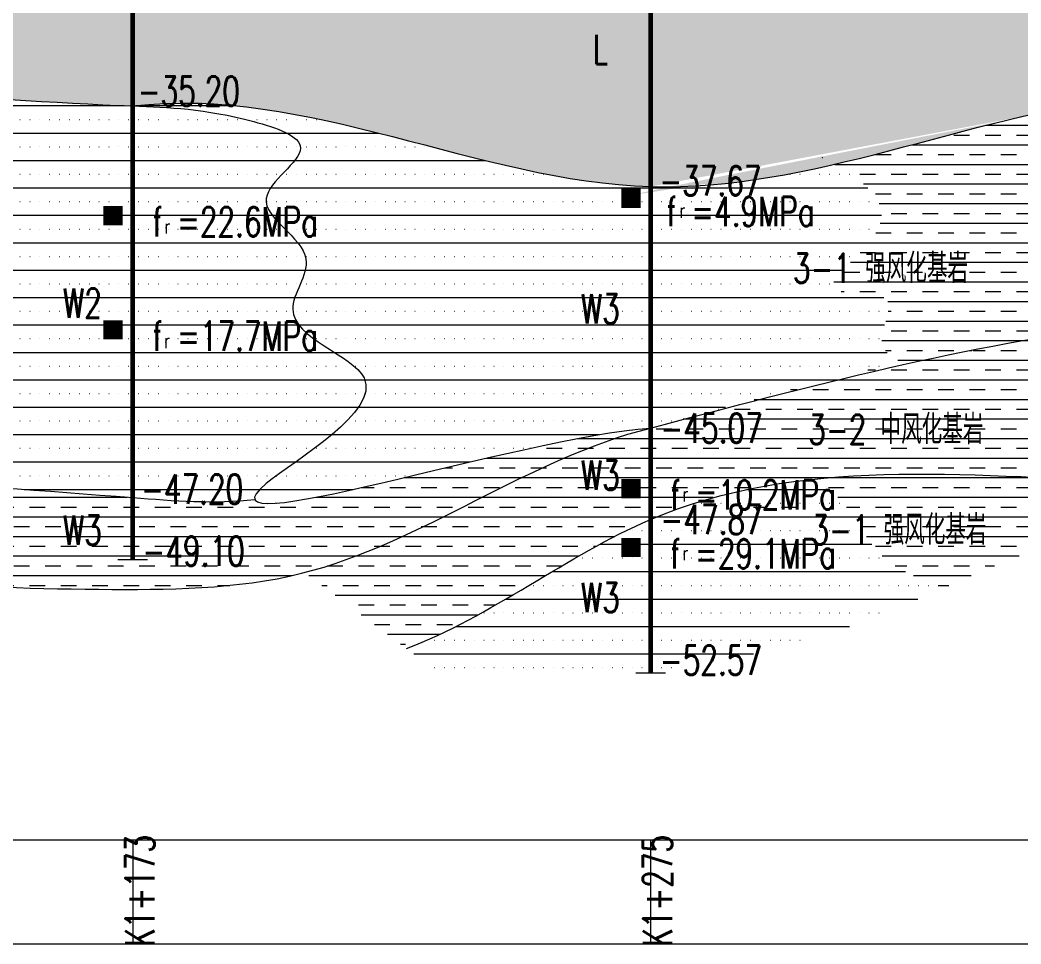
# Model space of a CAD drawing. Header units: millimetres. Extents: x -487 to 1510, y 26 to 459.
# Drawn here: x 584.6 to 686.9, y 26.4 to 120.8 of the extents above; entities that cross this region are included whole.
import ezdxf
from ezdxf.enums import TextEntityAlignment as Align

# ---------------------------------------------------------------- set-up
doc = ezdxf.new("R2010")
doc.units = ezdxf.units.MM
for name, color, linetype, lineweight in [('poubase', 7, 'Continuous', 9), ('地质', 8, 'Continuous', 9), ('层号土名', 7, 'Continuous', 0), ('横标尺', 7, 'Continuous', 0), ('钻孔孔轴', 7, 'Continuous', 0)]:
    doc.layers.add(name, color=color, linetype=linetype, lineweight=lineweight)
doc.styles.add('KT_宋体', font='宋体', dxfattribs={"height": 2.5})
doc.styles.get("Standard").update_dxf_attribs({"font": 'simplex1.shx', "width": 0.7, "bigfont": 'hztxt.shx'})
doc.styles.add('新样式', font='simplex1.shx', dxfattribs={"width": 0.7, "height": 3, "bigfont": 'hztxt.shx'})
doc.dimstyles.new('1：20', dxfattribs={"dimtxt": 3, "dimasz": 2, "dimexe": 1, "dimexo": 1, "dimgap": 0.5, "dimtad": 1, "dimlfac": 2, "dimrnd": 0.009500000000000005, "dimdsep": 46, "dimtxsty": 'Standard', "dimcen": 0.09, "dimclrd": 256, "dimadec": 0, "dimazin": 0, "dimtfac": 1, "dimtix": 1, "dimtmove": 2, "dimatfit": 3, "dimfxl": 0, "dimtolj": 1, "dimtzin": 0, "dimarcsym": 0})
pattern_1 = [(90, (2.474997, 0.75), (-3, 1.836909530733566e-16), [0.07500000000000001, -2.925]), (225, (1.8, 1.2), (-3.000000928346857, 3.33066907387547e-16), [0.318198, -3.92445]), (270, (1.575, 0.9750000000000001), (3, -5.510728592200698e-16), [0.3, -2.7]), (315, (1.575, 0.675), (-3.000000928346856, 6.661338147750939e-16), [0.318198, -3.92445]), (0, (1.8, 0.45), (0, 3), [0.3, -2.7]), (45, (2.1, 0.45), (0, 3.000000928346856), [0.318198, -3.92445]), (90, (2.325, 0.675), (-3, 1.836909530733566e-16), [0.3, -2.7]), (135, (2.325, 0.9750000000000001), (0, 3.000000928346856), [0.318198, -3.92445]), (180, (0.675, 2.7), (-3.673819061467132e-16, -3), [0.3, -2.7]), (135, (0.8999999999999999, 2.475), (0, 3.000000928346856), [0.318198, -3.92445]), (90, (0.8999999999999999, 2.175), (-3, 1.836909530733566e-16), [0.3, -2.7]), (45, (0.675, 1.95), (0, 3.000000928346856), [0.318198, -3.92445]), (0, (0.375, 1.95), (0, 3), [0.3, -2.7]), (315, (0.1499997, 2.175), (-3.000000928346856, 6.661338147750939e-16), [0.318198, -3.92445]), (270, (0.1499997, 2.475), (3, -5.510728592200698e-16), [0.3, -2.7]), (225, (0.375, 2.7), (-3.000000928346857, 3.33066907387547e-16), [0.318198, -3.92445]), (270, (1.124997, 2.7), (3, -5.510728592200698e-16), [0.07500000000000001, -2.925]), (0, (1.124997, 2.625), (0, 3), [0.07500000000000001, -2.925]), (90, (1.199997, 2.625), (-3, 1.836909530733566e-16), [0.07500000000000001, -2.925]), (180, (1.199997, 2.7), (-3.673819061467132e-16, -3), [0.07500000000000001, -2.925]), (90, (2.399997, 2.625), (-3, 1.836909530733566e-16), [0.07500000000000001, -2.925]), (270, (2.324997, 2.7), (3, -5.510728592200698e-16), [0.07500000000000001, -2.925]), (0, (2.324997, 2.625), (0, 3), [0.07500000000000001, -2.925]), (180, (2.399997, 2.7), (-3.673819061467132e-16, -3), [0.07500000000000001, -2.925]), (270, (0.5249999999999999, 1.725), (3, -5.510728592200698e-16), [0.07500000000000001, -2.925]), (0, (0.5249999999999999, 1.65), (0, 3), [0.07500000000000001, -2.925]), (90, (0.6000000000000001, 1.65), (-3, 1.836909530733566e-16), [0.07500000000000001, -2.925]), (180, (0.6000000000000001, 1.725), (-3.673819061467132e-16, -3), [0.07500000000000001, -2.925]), (180, (1.199997, 0.8250000000000001), (-3.673819061467132e-16, -3), [0.07500000000000001, -2.925]), (90, (1.199997, 0.75), (-3, 1.836909530733566e-16), [0.07500000000000001, -2.925]), (0, (1.124997, 0.75), (0, 3), [0.07500000000000001, -2.925]), (270, (1.124997, 0.8250000000000001), (3, -5.510728592200698e-16), [0.07500000000000001, -2.925]), (270, (2.399997, 0.8250000000000001), (3, -5.510728592200698e-16), [0.07500000000000001, -2.925]), (180, (1.724997, 1.725), (-3.673819061467132e-16, -3), [0.07500000000000001, -2.925]), (90, (1.724997, 1.65), (-3, 1.836909530733566e-16), [0.07500000000000001, -2.925]), (0, (1.649997, 1.65), (0, 3), [0.07500000000000001, -2.925]), (270, (1.649997, 1.725), (3, -5.510728592200698e-16), [0.07500000000000001, -2.925]), (0, (1.8, 1.2), (0, 3), [0.3, -2.7]), (180, (2.474997, 0.8250000000000001), (-3.673819061467132e-16, -3), [0.07500000000000001, -2.925]), (0, (2.399997, 0.75), (0, 3), [0.07500000000000001, -2.925])]
pattern_2 = [(0, (0, 0), (0, 2.8), []), (0, (0, 1.4), (0, 2.8), [0.028, -0.9800000000000001])]
pattern_3 = [(0, (0, 0), (0, 2), []), (0, (0, -1), (1.6, 2), [1.6, -1.6])]

# ---------------------------------------------------------------- blocks, each defined once
blk = doc.blocks.new('*D7')
at = {"layer": 'Defpoints', "color": 0}
for p in [(594.0537757578816, 263.1103979046852), (506.6561196431276, 26.36747311903378), (594.0537757578816, 26.36747311903377)]:
    blk.add_point(p, dxfattribs=at)
at = {"layer": 'poubase', "color": 0, "lineweight": -2}
for p, q in [((506.6561196431276, 257.1103979046852), (506.6561196431276, 264.1103979046852)), ((594.0537757578816, 257.1103979046852), (594.0537757578816, 264.1103979046852))]:
    blk.add_line(p, q, dxfattribs=at)
at = {"layer": 'poubase', "lineweight": -2}
blk.add_line((508.6561196431276, 263.1103979046852), (592.0537757578816, 263.1103979046852), dxfattribs=at)
at = {"layer": 'poubase'}
for points in [[(508.6561196431276, 263.4437312380185), (508.6561196431276, 262.7770645713519), (506.6561196431276, 263.1103979046852)], [(592.0537757578816, 263.4437312380185), (592.0537757578816, 262.7770645713519), (594.0537757578816, 263.1103979046852)]]:
    blk.add_solid(points, dxfattribs=at)
at = {"layer": 'poubase', "color": 0, "insert": (550.3549477005046, 265.1103979046852), "char_height": 3, "attachment_point": 5}
blk.add_mtext('\\A1;开口U型槽结构路段处理段', dxfattribs=at)
blk = doc.blocks.new('*D8')
at = {"layer": 'Defpoints', "color": 0}
for p in [(650.3037757578816, 263.1103979046852), (594.0537757578816, 26.36747311903378), (650.3037757578816, 26.36747311903378)]:
    blk.add_point(p, dxfattribs=at)
at = {"layer": 'poubase', "color": 0, "lineweight": -2}
for p, q in [((594.0537757578816, 257.1103979046852), (594.0537757578816, 264.1103979046852)), ((650.3037757578816, 257.1103979046852), (650.3037757578816, 264.1103979046852))]:
    blk.add_line(p, q, dxfattribs=at)
at = {"layer": 'poubase', "lineweight": -2}
blk.add_line((596.0537757578816, 263.1103979046852), (648.3037757578816, 263.1103979046852), dxfattribs=at)
at = {"layer": 'poubase'}
for points in [[(596.0537757578816, 263.4437312380185), (596.0537757578816, 262.7770645713519), (594.0537757578816, 263.1103979046852)], [(648.3037757578816, 263.4437312380185), (648.3037757578816, 262.7770645713519), (650.3037757578816, 263.1103979046852)]]:
    blk.add_solid(points, dxfattribs=at)
at = {"layer": 'poubase', "color": 0, "insert": (622.1787757578816, 265.1103979046852), "char_height": 3, "attachment_point": 5}
blk.add_mtext('\\A1;隧道结构路段处理段', dxfattribs=at)
blk = doc.blocks.new('*D9')
at = {"layer": 'Defpoints', "color": 0}
for p in [(737.8037757578816, 263.1103979046852), (737.8037757578816, 257.1103979046852), (650.3037757578816, 26.36747311903378)]:
    blk.add_point(p, dxfattribs=at)
at = {"layer": 'poubase', "color": 0, "lineweight": -2}
for p, q in [((650.3037757578816, 257.1103979046852), (650.3037757578816, 264.1103979046852)), ((737.8037757578816, 258.1103979046852), (737.8037757578816, 264.1103979046852))]:
    blk.add_line(p, q, dxfattribs=at)
at = {"layer": 'poubase', "lineweight": -2}
blk.add_line((652.3037757578816, 263.1103979046852), (735.8037757578816, 263.1103979046852), dxfattribs=at)
at = {"layer": 'poubase'}
for points in [[(652.3037757578816, 263.4437312380185), (652.3037757578816, 262.7770645713519), (650.3037757578816, 263.1103979046852)], [(735.8037757578816, 263.4437312380185), (735.8037757578816, 262.7770645713519), (737.8037757578816, 263.1103979046852)]]:
    blk.add_solid(points, dxfattribs=at)
at = {"layer": 'poubase', "color": 0, "insert": (694.0537757578816, 265.1103979046852), "char_height": 3, "attachment_point": 5}
blk.add_mtext('\\A1;开口U型槽结构路段处理段', dxfattribs=at)

msp = doc.modelspace()

# ---------------------------------------------------------------- hatches: boundary and pattern name
at = {"layer": '地质'}
h = msp.add_hatch(dxfattribs=at)
h.set_pattern_fill('砾砂', color=256, scale=0.3, style=0)
h.set_pattern_definition(pattern_1)
edge = h.paths.add_edge_path()
edge.add_spline(control_points=[(596.1514218025594, 142.6333333333333), (580.097551928332, 145.1906761525974), (568.3215363216152, 148.8621382849003), (542.6504080551995, 144.9666666666667)], knot_values=[87.68315376037131, 87.68315376037131, 87.68315376037131, 87.68315376037134, 141.2350250296338, 141.2350250296338, 141.2350250296338, 141.2350250296339], degree=3, periodic=0)
edge.add_line((542.6504080551993, 144.9666666666667), (542.6504080551993, 113.9666666666667))
edge.add_spline(control_points=[(542.6504080551993, 113.9666666666667), (560.9365289086608, 114.5194786384826), (580.1522974739123, 112.6048455445941), (596.1514218025594, 111.9666666666667)], knot_values=[47.46347989417773, 47.46347989417784, 47.46347989417784, 47.46347989417784, 101.0018630598582, 101.0018630598582, 101.0018630598582, 101.0018630598582], degree=3, periodic=0)
edge.add_line((596.1514218025595, 111.9666666666667), (596.1514218025594, 142.6333333333333))
h.paths.add_polyline_path([(564.3460415147157, 129.8032706050293), (577.0238192924934, 129.8032706050293), (577.0238192924934, 133.7032706050293), (564.3460415147157, 133.7032706050293)], flags=24)
h.paths.add_polyline_path([(542.8636638412756, 113.7756253759909), (552.2719971746089, 113.7756253759909), (552.2719971746089, 116.4006253759909), (542.8636638412756, 116.4006253759909)], flags=25)
h.paths.add_polyline_path([(543.2757422393872, 142.93861780286), (552.6840755727205, 142.93861780286), (552.6840755727205, 145.56361780286), (543.2757422393872, 145.56361780286)], flags=24)
h.paths.add_polyline_path([(592.3939218025595, 126.9925), (595.9089218025593, 126.9925), (595.9089218025593, 129.8575), (592.3939218025595, 129.8575)], flags=8)
h.paths.add_polyline_path([(592.3939218025595, 126.9925), (595.9089218025593, 126.9925), (595.9089218025593, 129.8575), (592.3939218025595, 129.8575)], flags=24)
h.paths.add_polyline_path([(589.5160051358927, 125.4284722222222), (592.5368384692262, 125.4284722222222), (592.5368384692262, 129.1576388888889), (589.5160051358927, 129.1576388888889)], flags=24)
h = msp.add_hatch(dxfattribs=at)
h.set_pattern_fill('砾砂', color=256, scale=0.3, style=0)
h.set_pattern_definition(pattern_1)
edge = h.paths.add_edge_path()
edge.add_spline(control_points=[(697.8037757578816, 144.9333333333333), (680.9837058211306, 144.1379356583757), (665.1145308551132, 130.5551529463901), (649.0422469544623, 131.7333333333334)], knot_values=[195.2683934889823, 195.2683934889823, 195.2683934889823, 195.2683934889823, 245.7849916646978, 245.7849916646978, 245.7849916646978, 245.7849916646979], degree=3, periodic=0)
edge.add_line((649.0422469544621, 131.7333333333334), (649.042246954462, 103.7333333333334))
edge.add_spline(control_points=[(649.0422469544619, 103.7333333333333), (665.2793412554919, 103.2687858594053), (681.3893448649944, 110.8665496848434), (697.8037757578817, 112.9333333333334)], knot_values=[53.52781672202697, 53.52781672202697, 53.52781672202697, 53.52781672202698, 103.1496535607285, 103.1496535607285, 103.1496535607285, 103.1496535607285], degree=3, periodic=0)
edge.add_line((697.8037757578816, 112.9333333333333), (697.8037757578816, 144.9333333333334))
edge = h.paths.add_edge_path()
edge.add_spline(control_points=[(740.3148594038163, 147.763601549766), (725.8798453799932, 148.7584251279924), (711.5112344825853, 148.8293873757841), (697.8037757578816, 144.9333333333333)], knot_values=[0, 0, 0, 0, 42.75117490923959, 42.75117490923959, 42.75117490923959, 42.75117490923959], degree=3, periodic=0)
edge.add_line((697.8037757578816, 144.9333333333334), (697.8037757578816, 112.9333333333333))
edge.add_spline(control_points=[(697.8037757578817, 112.9333333333334), (711.8658480425204, 114.7039253965872), (726.1513447087868, 112.4152366618444), (740.3148594038157, 112.8779648719964)], knot_values=[103.1496535607285, 103.1496535607285, 103.1496535607285, 103.1496535607285, 145.6601652608167, 145.6601652608167, 145.6601652608167, 145.6601652608167], degree=3, periodic=0)
edge.add_line((740.3148594038157, 112.8779648719964), (740.3148594038156, 147.763601549766))
h.paths.add_polyline_path([(649.4869095979235, 102.9844699826131), (658.8952429312568, 102.9844699826131), (658.8952429312568, 105.6094699826131), (649.4869095979235, 105.6094699826131)], flags=9)
h.paths.add_polyline_path([(649.5316656457081, 129.6109123113423), (658.9399989790414, 129.6109123113423), (658.9399989790414, 132.2359123113423), (649.5316656457081, 132.2359123113423)], flags=24)
h.paths.add_polyline_path([(694.0462757578816, 122.9591666666667), (697.5612757578815, 122.9591666666667), (697.5612757578815, 125.8241666666667), (694.0462757578816, 125.8241666666667)], flags=8)
h.paths.add_polyline_path([(694.0462757578816, 122.9591666666667), (697.5612757578815, 122.9591666666667), (697.5612757578815, 125.8241666666667), (694.0462757578816, 125.8241666666667)], flags=24)
h.paths.add_polyline_path([(691.1683590912148, 127.0618055555556), (694.1891924245483, 127.0618055555556), (694.1891924245483, 130.7909722222222), (691.1683590912148, 130.7909722222222)], flags=24)
h.paths.add_polyline_path([(698.3662757578816, 143.5958333333333), (707.7746090912149, 143.5958333333333), (707.7746090912149, 146.2208333333333), (698.3662757578816, 146.2208333333333)], flags=24)
h.paths.add_polyline_path([(700.992109091215, 123.1416666666667), (702.7043313134371, 123.1416666666667), (702.7043313134371, 124.0116666666667), (700.992109091215, 124.0116666666667)], flags=8)
h.paths.add_polyline_path([(699.3537757578815, 123.0066666666667), (713.0537757578816, 123.0066666666667), (713.0537757578816, 125.7066666666667), (699.3537757578815, 125.7066666666667)], flags=24)
h = msp.add_hatch(dxfattribs=at)
h.set_pattern_fill('砾砂', color=256, scale=0.3, style=0)
h.set_pattern_definition(pattern_1)
edge = h.paths.add_edge_path()
edge.add_spline(control_points=[(649.0422469544621, 131.7333333333334), (643.2644050098882, 132.1568786178763), (625.995131913163, 139.0929266569983), (606.9055212618011, 140.9202311813161), (596.1514218025594, 142.6333333333333)], knot_values=[141.2350250296338, 141.2350250296338, 141.2350250296338, 141.2350250296339, 159.395289099199, 195.2683934889823, 195.2683934889823, 195.2683934889823, 195.2683934889823], degree=3, periodic=0)
edge.add_line((596.1514218025593, 142.6333333333333), (596.1514218025593, 111.9666666666667))
edge.add_spline(control_points=[(596.1514218025594, 111.9666666666667), (613.8639685392043, 114.1170763420144), (631.5270507583, 104.2344476335543), (649.0422469544619, 103.7333333333333)], knot_values=[0, 0, 0, 0, 53.52781672202697, 53.52781672202697, 53.52781672202697, 53.52781672202698], degree=3, periodic=0)
edge.add_line((649.042246954462, 103.7333333333333), (649.042246954462, 131.7333333333334))
h.paths.add_polyline_path([(596.2262544635445, 112.1449509847667), (605.6345877968778, 112.1449509847667), (605.6345877968778, 114.7699509847667), (596.2262544635445, 114.7699509847667)], flags=24)
h.paths.add_polyline_path([(599.3397551358928, 127.175), (601.051977358115, 127.175), (601.051977358115, 128.045), (599.3397551358928, 128.045)], flags=8)
h.paths.add_polyline_path([(597.7014218025594, 127.04), (611.4014218025594, 127.04), (611.4014218025594, 129.74), (597.7014218025594, 129.74)], flags=24)
h.paths.add_polyline_path([(645.3572469544621, 130.3616666666667), (648.727246954462, 130.3616666666667), (648.727246954462, 132.7916666666667), (645.3572469544621, 132.7916666666667)], flags=24)
h.paths.add_polyline_path([(642.4068302877953, 115.8618055555556), (645.4276636211288, 115.8618055555556), (645.4276636211288, 119.5909722222222), (642.4068302877953, 119.5909722222222)], flags=24)
h = msp.add_hatch(dxfattribs=at)
h.set_pattern_fill('细砂岩', color=256, scale=0.3, style=0)
h.set_pattern_definition(pattern_2)
edge = h.paths.add_edge_path()
edge.add_spline(control_points=[(596.1514218025594, 111.9666666666667), (580.1522974739123, 112.6048455445941), (560.9365289086608, 114.5194786384826), (542.6504080551993, 113.9666666666667)], knot_values=[47.46347989417774, 47.46347989417775, 47.46347989417775, 47.46347989417775, 101.0018630598581, 101.0018630598581, 101.0018630598581, 101.0018630598582], degree=3, periodic=0)
edge.add_line((542.6504080551993, 113.9666666666667), (542.6504080551993, 106.3))
edge.add_spline(control_points=[(542.6504080551996, 106.2999999999999), (551.3277575340127, 104.1073483210763), (565.9546005087867, 99.03090968575566), (554.0569188178932, 86.18042345357158), (547.2144758999726, 83.72389684505622), (542.6504080551993, 83.30000000000004)], knot_values=[38.02567636238935, 38.02567636238964, 38.02567636238964, 38.02567636238964, 59.28886798456036, 67.621137397533, 81.37226951247132, 81.37226951247132, 81.37226951247132, 81.37226951247132], degree=3, periodic=0)
edge.add_line((542.6504080551993, 83.30000000000007), (542.6504080551993, 74.63333333333338))
edge.add_spline(control_points=[(542.6504080551993, 74.63333333333337), (560.5062181370321, 74.63333333333337), (578.1893143708111, 73.3586623722887), (596.1514218025594, 71.96666666666665)], knot_values=[0, 0, 0, 0, 53.56743024549836, 53.56743024549837, 53.56743024549837, 53.56743024549837], degree=3, periodic=0)
edge.add_line((596.1514218025594, 71.96666666666665), (596.1514218025595, 111.9666666666667))
h = msp.add_hatch(dxfattribs=at)
h.set_pattern_fill('泥岩', color=256, scale=0.3, style=0)
h.set_pattern_definition(pattern_3)
edge = h.paths.add_edge_path()
edge.add_spline(control_points=[(697.8037757578817, 112.9333333333334), (687.723973656293, 111.6641592572096), (677.7589699781266, 108.3092726351057), (667.808838972978, 106.0164446612976)], knot_values=[72.67779020370075, 72.67779020370077, 72.67779020370077, 72.67779020370077, 103.1496535607285, 103.1496535607285, 103.1496535607285, 103.1496535607285], degree=3, periodic=0)
edge.add_spline(control_points=[(667.8088389729779, 106.0164446612977), (670.9091443261815, 104.2232760493508), (676.019017241096, 100.2709943967079), (663.3767617763549, 91.806021059073), (675.2394242434704, 93.69006311254671), (671.6796200493488, 87.81071350058356), (673.5094007118831, 86.34620971682097), (674.6899077149362, 85.8081166827665)], knot_values=[4.886927832230609, 4.886927832230609, 4.886927832230609, 4.886927832230609, 13.41527157206143, 21.04341832963136, 26.58907446738677, 30.50274988729079, 34.05561565379833, 34.05561565379833, 34.05561565379833, 34.05561565379833], degree=3, periodic=0)
edge.add_spline(control_points=[(674.6899077149733, 85.80811668274963), (682.3398680257603, 87.5404558260855), (690.0319722080044, 88.91168249399311), (697.8037757578816, 89.60000000000001)], knot_values=[26.37912585974454, 26.37912585974454, 26.37912585974454, 26.37912585974454, 49.8862486298361, 49.88624862983627, 49.88624862983627, 49.88624862983627], degree=3, periodic=0)
edge.add_line((697.8037757578817, 89.60000000000001), (697.8037757578817, 112.9333333333334))
edge = h.paths.add_edge_path()
edge.add_spline(control_points=[(740.3148594038157, 112.8779648719964), (726.1513447087868, 112.4152366618444), (711.8658480425204, 114.7039253965872), (697.8037757578817, 112.9333333333334)], knot_values=[103.1496535607285, 103.1496535607285, 103.1496535607285, 103.1496535607285, 145.6601652608167, 145.6601652608167, 145.6601652608167, 145.6601652608167], degree=3, periodic=0)
edge.add_line((697.8037757578817, 112.9333333333334), (697.8037757578816, 89.60000000000001))
edge.add_spline(control_points=[(697.8037757578816, 89.60000000000001), (711.8666530539875, 90.84549270521507), (726.1904817444422, 89.85500659021874), (740.3148594038142, 91.09058441425766)], knot_values=[49.8862486298361, 49.88624862983627, 49.88624862983627, 49.88624862983627, 92.42177863631962, 92.42177863631962, 92.42177863631962, 92.42177863631962], degree=3, periodic=0)
edge.add_line((740.3148594038157, 91.09058441425778), (740.3148594038157, 112.8779648719964))
h.paths.add_polyline_path([(661.9103035135198, 93.4506388359609), (683.1158590690754, 93.4506388359609), (683.1158590690754, 97.33397216929424), (661.9103035135198, 97.33397216929424)], flags=9)
h.paths.add_polyline_path([(690.2933590912148, 99.25902777777779), (695.0641924245482, 99.25902777777779), (695.0641924245482, 102.9048611111111), (690.2933590912148, 102.9048611111111)], flags=24)
h.paths.add_polyline_path([(698.4093234431305, 89.42376286553186), (707.8176567764638, 89.42376286553186), (707.8176567764638, 92.04876286553186), (698.4093234431305, 92.04876286553186)], flags=9)
h.paths.add_polyline_path([(698.5503152133203, 110.9216567856004), (707.9586485466536, 110.9216567856004), (707.9586485466536, 113.5466567856004), (698.5503152133203, 113.5466567856004)], flags=24)
h = msp.add_hatch(dxfattribs=at)
h.set_pattern_fill('细砂岩', color=256, scale=0.3, style=0)
h.set_pattern_definition(pattern_2)
edge = h.paths.add_edge_path()
edge.add_spline(control_points=[(649.0422469544619, 103.7333333333333), (631.5270507583, 104.2344476335543), (613.8639685392043, 114.1170763420144), (596.1514218025594, 111.9666666666667)], knot_values=[0, 1.4210854715202e-14, 1.4210854715202e-14, 1.4210854715202e-14, 53.52781672202698, 53.52781672202698, 53.52781672202698, 53.52781672202698], degree=3, periodic=0)
edge.add_spline(control_points=[(596.1514218025594, 111.9666666666667), (599.8764733183289, 111.8180804598391), (604.9939364023936, 111.7036574824257), (616.1773668065521, 107.9602522451771), (606.1447898140257, 101.9589722979204), (616.3547541479463, 97.35021298645373), (609.3584437672337, 89.10707337358227), (627.4579532281674, 84.12358581041468), (609.9607617168219, 74.27238163749226), (608.4942880219027, 72.09363963377568), (608.6219583036988, 71.7710107014692)], knot_values=[101.0018630598582, 101.0018630598582, 101.0018630598582, 101.0018630598582, 113.4671224869675, 118.9675773070143, 125.1801275416889, 132.590000632032, 137.8907561216973, 148.0074680782788, 162.7131896673053, 167.3967011235023, 167.3967011235023, 167.3967011235023, 167.3967011235023], degree=3, periodic=0)
edge.add_spline(control_points=[(608.6219583036989, 71.77101070146921), (608.6222803199306, 71.77104654368912), (608.6226023356825, 71.77108239074167), (608.6229243509543, 71.77111824262721)], knot_values=[66.01193707421733, 66.01193707421733, 66.01193707421733, 66.01193707421733, 66.01291215342928, 66.01291215342928, 66.01291215342928, 66.01291215342928], degree=3, periodic=0)
edge.add_spline(control_points=[(596.1514218025594, 71.96666666666665), (600.3242851930215, 71.64328546311121), (604.5122068642004, 71.3135722235955), (608.6219583036989, 71.77101070146921)], knot_values=[53.56743024549836, 53.56743024549837, 53.56743024549837, 53.56743024549837, 66.01193707421733, 66.01193707421733, 66.01193707421733, 66.01193707421733], degree=3, periodic=0)
edge.add_spline(control_points=[(608.6219583036988, 71.7710107014692), (609.5754430256189, 69.36150902671787), (637.4074226255973, 78.31085480159823), (649.042246954462, 79.06666666666669)], knot_values=[167.3967011235023, 167.3967011235023, 167.3967011235023, 167.3967011235023, 202.3747442169955, 202.3747442169955, 202.3747442169955, 202.3747442169955], degree=3, periodic=0)
edge.add_line((649.0422469544619, 79.06666666666669), (649.0422469544621, 103.7333333333334))
edge = h.paths.add_edge_path()
edge.add_spline(control_points=[(674.6899077149362, 85.8081166827665), (673.5094007118831, 86.34620971682097), (671.6796200493488, 87.81071350058356), (675.2394242434704, 93.69006311254671), (663.3767617763549, 91.806021059073), (676.019017241096, 100.2709943967079), (670.9091443261815, 104.2232760493508), (667.8088389729779, 106.0164446612977)], knot_values=[4.886927832230612, 4.886927832230612, 4.886927832230612, 4.886927832230612, 8.439793598738149, 12.35346901864217, 17.89912515639758, 25.52727191396751, 34.05561565379833, 34.05561565379833, 34.05561565379833, 34.05561565379833], degree=3, periodic=0)
edge.add_spline(control_points=[(667.808838972978, 106.0164446612976), (661.5557016884204, 104.5755221163907), (655.308438314828, 103.5540559753505), (649.0422469544619, 103.7333333333333)], knot_values=[53.52781672202697, 53.52781672202697, 53.52781672202697, 53.52781672202697, 72.67779020370075, 72.67779020370077, 72.67779020370077, 72.67779020370077], degree=3, periodic=0)
edge.add_line((649.042246954462, 103.7333333333333), (649.042246954462, 79.06666666666668))
edge.add_spline(control_points=[(649.042246954462, 79.06666666666669), (657.5737769150965, 81.46539708522226), (666.1053068757309, 83.86412750377784), (674.6899077149733, 85.80811668274963)], knot_values=[0, 0, 0, 0, 26.37912585974454, 26.37912585974454, 26.37912585974454, 26.37912585974454], degree=3, periodic=0)
h.paths.add_polyline_path([(661.9103035135198, 93.4506388359609), (683.1158590690754, 93.4506388359609), (683.1158590690754, 97.33397216929424), (661.9103035135198, 97.33397216929424)], flags=9)
h.paths.add_polyline_path([(649.4869095979235, 102.9844699826131), (658.8952429312568, 102.9844699826131), (658.8952429312568, 105.6094699826131), (649.4869095979235, 105.6094699826131)], flags=24)
h.paths.add_polyline_path([(651.8463611670315, 100.5673856903774), (652.8499722781427, 100.5673856903774), (652.8499722781427, 101.4448856903774), (651.8463611670315, 101.4448856903774)], flags=8)
h.paths.add_polyline_path([(650.2192778336981, 100.4436356903774), (663.8992778336982, 100.4436356903774), (663.8992778336982, 103.0836356903774), (650.2192778336981, 103.0836356903774)], flags=24)
h = msp.add_hatch(dxfattribs=at)
h.set_pattern_fill('细砂岩', color=256, scale=0.3, style=0)
h.set_pattern_definition(pattern_2)
edge = h.paths.add_edge_path()
edge.add_spline(control_points=[(608.6219583036988, 71.7710107014692), (608.4942880219027, 72.09363963377568), (609.9607617168219, 74.27238163749226), (627.4579532281674, 84.12358581041468), (609.3584437672337, 89.10707337358227), (616.3547541479463, 97.35021298645373), (606.1447898140257, 101.9589722979204), (616.1773668065521, 107.9602522451771), (604.9939364023936, 111.7036574824257), (599.8764733183289, 111.8180804598391), (596.1514218025594, 111.9666666666667)], knot_values=[101.0018630598582, 101.0018630598582, 101.0018630598582, 101.0018630598582, 105.6853745160552, 120.3910961050817, 130.5078080616632, 135.8085635513285, 143.2184366416716, 149.4309868763462, 154.931441696393, 167.3967011235023, 167.3967011235023, 167.3967011235023, 167.3967011235023], degree=3, periodic=0)
edge.add_line((596.1514218025593, 111.9666666666667), (596.1514218025594, 71.96666666666665))
edge.add_spline(control_points=[(596.1514218025594, 71.96666666666665), (600.3242851930215, 71.64328546311121), (604.5122068642004, 71.3135722235955), (608.6219583036989, 71.77101070146921)], knot_values=[53.56743024549836, 53.56743024549837, 53.56743024549837, 53.56743024549837, 66.01193707421733, 66.01193707421733, 66.01193707421733, 66.01193707421733], degree=3, periodic=0)
h.paths.add_polyline_path([(596.5702546146125, 71.49037395670989), (605.9785879479458, 71.49037395670989), (605.9785879479458, 74.11537395670989), (596.5702546146125, 74.11537395670989)], flags=25)
h.paths.add_polyline_path([(599.3385051358928, 87.84041666666668), (600.3421162470039, 87.84041666666668), (600.3421162470039, 88.71791666666667), (599.3385051358928, 88.71791666666667)], flags=8)
h.paths.add_polyline_path([(597.7164218025594, 87.72166666666666), (612.8086440247816, 87.72166666666666), (612.8086440247816, 90.33166666666668), (597.7164218025594, 90.33166666666668)], flags=24)
h.paths.add_polyline_path([(599.3385051358928, 99.50708333333337), (600.3421162470039, 99.50708333333337), (600.3421162470039, 100.3845833333334), (599.3385051358928, 100.3845833333334)], flags=8)
h.paths.add_polyline_path([(597.7114218025594, 99.38333333333335), (612.8136440247816, 99.38333333333335), (612.8136440247816, 102.0233333333334), (597.7114218025594, 102.0233333333334)], flags=24)
h = msp.add_hatch(dxfattribs=at)
h.set_pattern_fill('泥岩', color=256, scale=0.3, style=0)
h.set_pattern_definition(pattern_3)
edge = h.paths.add_edge_path()
edge.add_spline(control_points=[(740.3148594038142, 91.09058441425766), (726.1904817444422, 89.85500659021874), (711.8666530539875, 90.84549270521507), (697.8037757578816, 89.60000000000001)], knot_values=[49.88624862983609, 49.88624862983609, 49.88624862983609, 49.88624862983609, 92.42177863631943, 92.42177863631943, 92.42177863631943, 92.4217786363196], degree=3, periodic=0)
edge.add_line((697.8037757578816, 89.6), (697.8037757578817, 73.60000000000001))
edge.add_spline(control_points=[(697.8037757578816, 73.6), (712.2057024497628, 73.0433576259501), (726.1684023461756, 73.45742192212636), (740.3148594038192, 73.54684838981383)], knot_values=[86.36107797795351, 86.36107797795351, 86.36107797795351, 86.36107797795361, 128.8701157782341, 128.8701157782341, 128.8701157782341, 128.8701157782341], degree=3, periodic=0)
edge.add_line((740.3148594038156, 73.54684838981379), (740.3148594038158, 91.09058441425778))
edge = h.paths.add_edge_path()
edge.add_spline(control_points=[(697.8037757578816, 89.60000000000001), (690.0319722080044, 88.91168249399311), (682.3398680257603, 87.5404558260855), (674.6899077149733, 85.80811668274963)], knot_values=[26.37912585974454, 26.37912585974454, 26.37912585974454, 26.37912585974471, 49.88624862983627, 49.88624862983627, 49.88624862983627, 49.88624862983627], degree=3, periodic=0)
edge.add_spline(control_points=[(674.6899077149733, 85.80811668274963), (666.1053068757309, 83.86412750377784), (657.5737769150965, 81.46539708522226), (649.042246954462, 79.06666666666669)], knot_values=[0, 0, 0, 0, 26.37912585974454, 26.37912585974454, 26.37912585974454, 26.37912585974454], degree=3, periodic=0)
edge.add_line((649.042246954462, 79.0666666666667), (649.0422469544619, 69.73333333333335))
edge.add_spline(control_points=[(649.0422469544619, 69.73333333333335), (664.0779845592094, 76.16633611810761), (681.2316659900241, 74.24052114148004), (697.8037757578816, 73.6)], knot_values=[37.44648095050353, 37.44648095050353, 37.44648095050353, 37.44648095050357, 86.36107797795351, 86.36107797795351, 86.36107797795351, 86.36107797795361], degree=3, periodic=0)
edge.add_line((697.8037757578816, 73.6), (697.8037757578816, 89.60000000000001))
edge = h.paths.add_edge_path()
edge.add_spline(control_points=[(624.1027141643492, 56.55583674824302), (632.669328577162, 59.74838516200654), (640.5151972464568, 66.08505641074427), (649.0422469544619, 69.73333333333333)], knot_values=[9.706092599458868, 9.706092599458868, 9.706092599458868, 9.706092599458868, 37.44648095050353, 37.44648095050353, 37.44648095050353, 37.44648095050357], degree=3, periodic=0)
edge.add_line((649.042246954462, 69.73333333333339), (649.0422469544621, 79.06666666666669))
edge.add_spline(control_points=[(649.042246954462, 79.06666666666669), (636.6538706422507, 76.02462067582444), (625.9245640537007, 67.4618482493129), (613.7228867904604, 64.313430349034)], knot_values=[98.22220739566077, 98.22220739566077, 98.22220739566077, 98.22220739566077, 136.4914274448104, 136.4914274448104, 136.4914274448104, 136.4914274448104], degree=3, periodic=0)
edge.add_line((613.7228867904605, 64.31343034903401), (624.1027141643488, 56.55583674824283))
h.paths.add_polyline_path([(698.3662757578816, 71.78234564283201), (707.7746090912149, 71.78234564283201), (707.7746090912149, 74.40734564283201), (698.3662757578816, 74.40734564283201)], flags=9)
h.paths.add_polyline_path([(698.4093234431305, 89.42376286553186), (707.8176567764638, 89.42376286553186), (707.8176567764638, 92.04876286553186), (698.4093234431305, 92.04876286553186)], flags=9)
h.paths.add_polyline_path([(700.6170602164901, 74.12761335558902), (701.6206713276013, 74.12761335558902), (701.6206713276013, 75.005113355589), (700.6170602164901, 75.005113355589)], flags=8)
h.paths.add_polyline_path([(698.9899768831567, 74.003863355589), (712.6699768831568, 74.003863355589), (712.6699768831568, 76.643863355589), (698.9899768831567, 76.643863355589)], flags=24)
h.paths.add_polyline_path([(700.9908590912149, 86.1404166666667), (701.994470202326, 86.1404166666667), (701.994470202326, 87.01791666666668), (700.9908590912149, 87.01791666666668)], flags=8)
h.paths.add_polyline_path([(699.3687757578816, 86.02166666666668), (713.0387757578815, 86.02166666666668), (713.0387757578815, 88.63166666666669), (699.3687757578816, 88.63166666666669)], flags=24)
h.paths.add_polyline_path([(663.4611774131638, 76.9845743580532), (684.6833996353861, 76.9845743580532), (684.6833996353861, 80.91790769138652), (663.4611774131638, 80.91790769138652)], flags=24)
h.paths.add_polyline_path([(649.604746954462, 77.72916666666669), (659.0130802877953, 77.72916666666669), (659.0130802877953, 80.35416666666669), (649.604746954462, 80.35416666666669)], flags=24)
h.paths.add_polyline_path([(694.0687757578816, 72.345), (697.5387757578816, 72.345), (697.5387757578816, 75.075), (694.0687757578816, 75.075)], flags=25)
h.paths.add_polyline_path([(694.0687757578816, 72.345), (697.5387757578816, 72.345), (697.5387757578816, 75.075), (694.0687757578816, 75.075)], flags=24)
h.paths.add_polyline_path([(694.0687757578816, 86.01166666666668), (697.5387757578816, 86.01166666666668), (697.5387757578816, 88.74166666666669), (694.0687757578816, 88.74166666666669)], flags=8)
h.paths.add_polyline_path([(694.0687757578816, 86.01166666666668), (697.5387757578816, 86.01166666666668), (697.5387757578816, 88.74166666666669), (694.0687757578816, 88.74166666666669)], flags=24)
h.paths.add_polyline_path([(652.2293302877954, 71.60708333333336), (653.2329413989065, 71.60708333333336), (653.2329413989065, 72.48458333333335), (652.2293302877954, 72.48458333333335)], flags=8)
h.paths.add_polyline_path([(650.602246954462, 71.48333333333335), (665.7044691766843, 71.48333333333335), (665.7044691766843, 74.12333333333335), (650.602246954462, 74.12333333333335)], flags=24)
h.paths.add_polyline_path([(690.3003035356593, 79.59930555555555), (695.0572479801037, 79.59930555555555), (695.0572479801037, 83.2034722222222), (690.3003035356593, 83.2034722222222)], flags=24)
h.paths.add_polyline_path([(645.307246954462, 71.47833333333335), (648.777246954462, 71.47833333333335), (648.777246954462, 74.20833333333336), (645.307246954462, 74.20833333333336)], flags=8)
h.paths.add_polyline_path([(645.307246954462, 71.47833333333335), (648.777246954462, 71.47833333333335), (648.777246954462, 74.20833333333336), (645.307246954462, 74.20833333333336)], flags=24)
h.paths.add_polyline_path([(641.5318302877953, 72.39236111111113), (646.3026636211287, 72.39236111111113), (646.3026636211287, 76.03819444444446), (641.5318302877953, 76.03819444444446)], flags=24)
h = msp.add_hatch(dxfattribs=at)
h.set_pattern_fill('泥岩', color=256, scale=0.3, style=0)
h.set_pattern_definition(pattern_3)
edge = h.paths.add_edge_path()
edge.add_spline(control_points=[(596.1514218025595, 71.96666666666667), (583.8382280623972, 72.92089282715065), (571.6561481451434, 73.8199853733021), (559.4596648135746, 74.29112055887487)], knot_values=[16.84645252717019, 16.84645252717019, 16.84645252717019, 16.8464525271702, 53.56743024549838, 53.56743024549838, 53.56743024549838, 53.56743024549838], degree=3, periodic=0)
edge.add_line((559.4596648135745, 74.29112055887488), (561.0336311913915, 66.02169436090047))
edge.add_spline(control_points=[(561.0336311913928, 66.02169436090017), (562.4920592557974, 65.68583587798324), (563.9510378385348, 65.35167430003655), (565.4115691517627, 65.03778275349352)], knot_values=[45.25814212648304, 45.25814212648304, 45.25814212648304, 45.25814212648304, 49.71090274884511, 49.71090274884511, 49.71090274884511, 49.71090274884511], degree=3, periodic=0)
edge.add_spline(control_points=[(565.4115691517627, 65.03778275349352), (567.0780642665038, 64.67962629074957), (576.0781660450504, 62.89005399631345), (592.0788822794219, 62.5051778001997), (606.8795617203116, 62.5756366786745), (613.6159734519621, 64.28584333280295), (613.7228867904604, 64.313430349034)], knot_values=[49.71090274884511, 49.71090274884511, 49.71090274884511, 49.71090274884511, 54.79159068553699, 77.11650783780443, 97.88688545680645, 98.22220739566077, 98.22220739566077, 98.22220739566077, 98.22220739566077], degree=3, periodic=0)
edge.add_spline(control_points=[(613.7228867904604, 64.313430349034), (625.9245640537007, 67.4618482493129), (636.6538706422507, 76.02462067582444), (649.042246954462, 79.06666666666669)], knot_values=[98.22220739566077, 98.22220739566077, 98.22220739566077, 98.22220739566077, 136.4914274448104, 136.4914274448104, 136.4914274448104, 136.4914274448104], degree=3, periodic=0)
edge.add_spline(control_points=[(649.042246954462, 79.06666666666669), (637.4074226255973, 78.31085480159823), (609.5754430256189, 69.36150902671787), (608.6219583036988, 71.7710107014692)], knot_values=[167.3967011235023, 167.3967011235023, 167.3967011235023, 167.3967011235023, 202.3747442169955, 202.3747442169955, 202.3747442169955, 202.3747442169955], degree=3, periodic=0)
edge.add_spline(control_points=[(608.6219583036989, 71.77101070146921), (604.5122068642004, 71.3135722235955), (600.3242851930216, 71.64328546311121), (596.1514218025595, 71.96666666666667)], knot_values=[53.56743024549836, 53.56743024549836, 53.56743024549836, 53.56743024549836, 66.01193707421731, 66.01193707421731, 66.01193707421731, 66.01193707421733], degree=3, periodic=0)
edge = h.paths.add_edge_path()
edge.add_spline(control_points=[(559.4596648135746, 74.29112055887487), (553.8642942594527, 74.50726285765874), (548.2658922309226, 74.63333333333338), (542.6504080551993, 74.63333333333337)], knot_values=[0, 0, 0, 0, 16.84645252717018, 16.84645252717018, 16.84645252717018, 16.84645252717018], degree=3, periodic=0)
edge.add_line((542.6504080551993, 74.63333333333338), (542.6504080551993, 68.96666666666673))
edge.add_spline(control_points=[(542.6504080551993, 68.96666666666673), (548.8176746219477, 68.86692029513321), (554.9208172649381, 67.42940205783808), (561.0336311913928, 66.02169436090017)], knot_values=[26.5949678446191, 26.5949678446191, 26.5949678446191, 26.59496784461919, 45.25814212648304, 45.25814212648304, 45.25814212648304, 45.25814212648304], degree=3, periodic=0)
edge.add_line((561.0336311913915, 66.02169436090044), (559.4596648135746, 74.29112055887485))
edge = h.paths.add_edge_path()
edge.add_spline(control_points=[(542.6504080551993, 68.96666666666673), (533.8620715399444, 69.10880494944152), (524.9435239255428, 66.53444157667599), (516.1093937927885, 67.27348133161354)], knot_values=[0, 8.881784197001252e-14, 8.881784197001252e-14, 8.881784197001252e-14, 26.59496784461919, 26.59496784461919, 26.59496784461919, 26.59496784461919], degree=3, periodic=0)
edge.add_spline(control_points=[(516.1093937927893, 67.2734813316133), (518.6523241287974, 66.43161482455636), (524.6709620586605, 63.57873187075371), (531.7276112500499, 65.56391003561026), (535.9487635013743, 65.41634380749247)], knot_values=[240.4350385337956, 240.4350385337963, 240.4350385337963, 240.4350385337963, 247.9694479625908, 260.6406404512587, 260.6406404512587, 260.6406404512587, 260.6406404512587], degree=3, periodic=0)
edge.add_spline(control_points=[(535.9487635013743, 65.41634380749247), (544.361964119533, 65.05561714944389), (552.7891448588085, 65.15983746162169), (561.2109663224156, 65.08999734438211)], knot_values=[0, 0, 0, 0, 25.26279112190339, 25.26279112190339, 25.26279112190339, 25.26279112190339], degree=3, periodic=0)
edge.add_line((561.2109663224156, 65.08999734438211), (561.0336311913914, 66.02169436090045))
edge.add_spline(control_points=[(561.0336311913928, 66.02169436090017), (554.9208172649381, 67.42940205783808), (548.8176746219477, 68.86692029513321), (542.6504080551993, 68.96666666666673)], knot_values=[26.59496784461911, 26.59496784461911, 26.59496784461911, 26.59496784461911, 45.25814212648295, 45.25814212648304, 45.25814212648304, 45.25814212648304], degree=3, periodic=0)
edge = h.paths.add_edge_path()
edge.add_spline(control_points=[(542.6504080551993, 74.63333333333337), (539.2337413885326, 74.63333333333338), (535.817074721866, 74.63333333333338), (532.4004080551993, 74.63333333333337)], knot_values=[0, 0, 0, 0, 10.25, 10.25, 10.25, 10.25], degree=3, periodic=0)
edge.add_spline(control_points=[(532.4004080551993, 74.63333333333337), (530.5423769092982, 74.6926603577512), (523.7737824619477, 73.63485438240765), (518.0370887662425, 73.12454142590015), (507.0991452803034, 74.68070462793779), (505.8748501553854, 75.23323122210586)], knot_values=[30.00162620241991, 30.00162620241991, 30.00162620241991, 30.00162620241991, 35.57856038839334, 49.39931719724083, 55.2391317171642, 55.2391317171642, 55.2391317171642, 55.2391317171642], degree=3, periodic=0)
edge.add_line((505.8748501553854, 75.23323122210587), (502.325988332061, 75.20185039060543))
edge.add_spline(control_points=[(502.325988332061, 75.20185039060544), (502.5596625229126, 74.20596061363035), (504.5322753528085, 69.79298801605677), (511.5098916859832, 68.79619971600141), (516.1093937927891, 67.27348133161338)], knot_values=[223.3834343176547, 223.3834343176547, 223.3834343176547, 223.3834343176547, 226.8072440360207, 240.4350385337956, 240.4350385337963, 240.4350385337963, 240.4350385337963], degree=3, periodic=0)
edge.add_spline(control_points=[(516.1093937927885, 67.27348133161354), (524.9435239255428, 66.53444157667599), (533.8620715399444, 69.10880494944152), (542.6504080551993, 68.96666666666673)], knot_values=[0, 0, 0, 0, 26.5949678446191, 26.5949678446191, 26.5949678446191, 26.59496784461919], degree=3, periodic=0)
edge.add_line((542.6504080551993, 68.96666666666673), (542.6504080551993, 74.63333333333335))
h.paths.add_polyline_path([(596.7139218025594, 65.15704062337656), (606.1222551358927, 65.15704062337656), (606.1222551358927, 67.78204062337656), (596.7139218025594, 67.78204062337656)], flags=24)
h.paths.add_polyline_path([(588.6410051358927, 66.79236111111109), (593.411838469226, 66.79236111111109), (593.411838469226, 70.43819444444442), (588.6410051358927, 70.43819444444442)], flags=24)
h.paths.add_polyline_path([(543.0880298044965, 68.65222986702734), (552.4963631378298, 68.65222986702734), (552.4963631378298, 71.27722986702734), (543.0880298044965, 71.27722986702734)], flags=24)
h.paths.add_polyline_path([(544.1105054546372, 66.62391346233818), (557.7905054546372, 66.62391346233818), (557.7905054546372, 69.26391346233818), (544.1105054546372, 69.26391346233818)], flags=24)
h.paths.add_polyline_path([(543.2378837053395, 64.73792595720572), (552.6462170386728, 64.73792595720572), (552.6462170386728, 67.36292595720572), (543.2378837053395, 67.36292595720572)], flags=25)
h.paths.add_polyline_path([(545.7375887879706, 66.7476634623382), (546.7411998990817, 66.7476634623382), (546.7411998990817, 67.62516346233818), (545.7375887879706, 67.62516346233818)], flags=24)
h.paths.add_polyline_path([(538.9154080551992, 66.04500000000002), (542.3854080551993, 66.04500000000002), (542.3854080551993, 68.77500000000002), (538.9154080551992, 68.77500000000002)], flags=24)
h.paths.add_polyline_path([(538.9154080551992, 66.04500000000002), (542.3854080551993, 66.04500000000002), (542.3854080551993, 68.77500000000002), (538.9154080551992, 68.77500000000002)], flags=8)
h.paths.add_polyline_path([(535.146935832977, 65.63263888888892), (539.9038802774214, 65.63263888888892), (539.9038802774214, 69.23680555555558), (535.146935832977, 69.23680555555558)], flags=9)
h.paths.add_polyline_path([(512.4461137217053, 69.28326941420069), (533.6516692772609, 69.28326941420069), (533.6516692772609, 73.16660274753403), (512.4461137217053, 73.16660274753403)], flags=24)
h.paths.add_polyline_path([(535.1399913885325, 69.79236111111115), (539.9108247218659, 69.79236111111115), (539.9108247218659, 73.43819444444448), (535.1399913885325, 73.43819444444448)], flags=24)
h = msp.add_hatch(dxfattribs=at)
h.set_pattern_fill('泥岩', color=256, scale=0.3, style=0)
h.set_pattern_definition(pattern_3)
edge = h.paths.add_edge_path()
edge.add_spline(control_points=[(697.8037757578813, 73.59999999999998), (687.1238147861408, 74.0127863554132), (676.2023149800127, 74.95938203229254), (665.7618155443596, 73.85849095995042)], knot_values=[54.8378745645401, 54.8378745645402, 54.8378745645402, 54.8378745645402, 86.3610779779536, 86.3610779779536, 86.3610779779536, 86.3610779779536], degree=3, periodic=0)
edge.add_spline(control_points=[(665.7618155443607, 73.85849095996424), (667.26343474563, 73.03579659631758), (669.9045679896067, 70.35440190104937), (671.9114958295218, 66.15689953342698), (675.5863405683973, 64.05938240370816), (677.7873504075441, 63.14864507979622), (678.8922759688469, 62.73423541989543)], knot_values=[2.654262776993192, 2.654262776993192, 2.654262776993192, 2.654262776993192, 7.720211527584206, 12.87772190289938, 16.46644643554277, 20.01414303943818, 20.01414303943818, 20.01414303943818, 20.01414303943818], degree=3, periodic=0)
edge.add_spline(control_points=[(678.8922759688469, 62.73423541989541), (679.5461968306234, 63.02445855077242), (685.6482922862687, 65.72734385639029), (691.9644135488996, 68.21515949400245), (697.8037757578816, 68.93333333333334)], knot_values=[29.72477499925436, 29.72477499925436, 29.72477499925436, 29.72477499925436, 31.86148486168518, 49.62501051877181, 49.62501051877182, 49.62501051877182, 49.62501051877182], degree=3, periodic=0)
edge.add_line((697.8037757578816, 68.93333333333335), (697.8037757578815, 73.59999999999997))
h = msp.add_hatch(dxfattribs=at)
h.set_pattern_fill('细砂岩', color=256, scale=0.3, style=0)
h.set_pattern_definition(pattern_2)
edge = h.paths.add_edge_path()
edge.add_spline(control_points=[(649.0422469544619, 69.73333333333333), (640.5151972464568, 66.08505641074427), (632.669328577162, 59.74838516200654), (624.1027141643492, 56.55583674824302)], knot_values=[9.70609259945887, 9.706092599458906, 9.706092599458906, 9.706092599458906, 37.44648095050357, 37.44648095050357, 37.44648095050357, 37.44648095050357], degree=3, periodic=0)
edge.add_line((624.1027141643486, 56.55583674824282), (627.4332773622422, 54.06666666666666))
edge.add_spline(control_points=[(627.4332773622422, 54.06666666666666), (634.1362672263155, 54.06666666666666), (640.8392570903887, 54.06666666666666), (647.542246954462, 54.06666666666666)], knot_values=[0, 0, 0, 0, 20.10896959221989, 20.10896959221989, 20.10896959221989, 20.10896959221989], degree=3, periodic=0)
edge.add_line((647.542246954462, 54.06666666666666), (649.042246954462, 54.06666666666666))
edge.add_line((649.042246954462, 54.06666666666666), (649.0422469544621, 69.7333333333334))
edge = h.paths.add_edge_path()
edge.add_spline(control_points=[(650.542246954462, 54.06666666666666), (657.3141263140046, 55.45529793390187), (667.0809578011448, 57.45806952281806), (676.1027243365496, 61.49617672534794), (678.8922759688469, 62.73423541989541)], knot_values=[0, 0, 0, 0, 20.60981502031057, 29.72477499925436, 29.72477499925436, 29.72477499925436, 29.72477499925436], degree=3, periodic=0)
edge.add_spline(control_points=[(678.8922759688469, 62.73423541989543), (677.7873504075441, 63.14864507979622), (675.5863405683973, 64.05938240370816), (671.9114958295218, 66.15689953342698), (669.9045679896067, 70.35440190104937), (667.26343474563, 73.03579659631758), (665.7618155443607, 73.85849095996424)], knot_values=[2.654262776993193, 2.654262776993193, 2.654262776993193, 2.654262776993193, 6.201959380888603, 9.790683913531996, 14.94819428884717, 20.01414303943818, 20.01414303943818, 20.01414303943818, 20.01414303943818], degree=3, periodic=0)
edge.add_spline(control_points=[(665.7618155443596, 73.85849095995042), (660.0017779989588, 73.25112787840733), (654.3881446384353, 72.02056230687305), (649.0422469544619, 69.73333333333335)], knot_values=[37.44648095050353, 37.44648095050353, 37.44648095050353, 37.44648095050353, 54.83787456454007, 54.83787456454011, 54.83787456454011, 54.83787456454011], degree=3, periodic=0)
edge.add_line((649.042246954462, 69.73333333333343), (649.042246954462, 54.06666666666666))
edge.add_line((649.042246954462, 54.06666666666666), (650.542246954462, 54.06666666666666))
h.paths.add_polyline_path([(645.307246954462, 65.47833333333335), (648.777246954462, 65.47833333333335), (648.777246954462, 68.20833333333336), (645.307246954462, 68.20833333333336)], flags=8)
h.paths.add_polyline_path([(645.307246954462, 65.47833333333335), (648.777246954462, 65.47833333333335), (648.777246954462, 68.20833333333336), (645.307246954462, 68.20833333333336)], flags=24)
h.paths.add_polyline_path([(641.5318302877953, 59.89236111111114), (646.3026636211287, 59.89236111111114), (646.3026636211287, 63.53819444444447), (641.5318302877953, 63.53819444444447)], flags=24)
h.paths.add_polyline_path([(663.7911740574135, 66.73366455039873), (684.9967296129691, 66.73366455039873), (684.9967296129691, 70.61699788373207), (663.7911740574135, 70.61699788373207)], flags=9)
h.paths.add_polyline_path([(649.5420622409324, 54.01899358942985), (658.9403955742657, 54.01899358942985), (658.9403955742657, 56.61399358942985), (649.5420622409324, 56.61399358942985)], flags=9)
h.paths.add_polyline_path([(649.604746954462, 68.39583333333336), (659.0130802877953, 68.39583333333336), (659.0130802877953, 71.02083333333336), (649.604746954462, 71.02083333333336)], flags=24)
h.paths.add_polyline_path([(652.2293302877954, 65.60708333333336), (653.2329413989065, 65.60708333333336), (653.2329413989065, 66.48458333333335), (652.2293302877954, 66.48458333333335)], flags=8)
h.paths.add_polyline_path([(650.602246954462, 65.48333333333335), (665.7044691766843, 65.48333333333335), (665.7044691766843, 68.12333333333335), (650.602246954462, 68.12333333333335)], flags=24)
h.paths.add_polyline_path([(650.602246954462, 71.48333333333335), (665.7044691766843, 71.48333333333335), (665.7044691766843, 74.12333333333335), (650.602246954462, 74.12333333333335)], flags=9)

# ---------------------------------------------------------------- linework, layer by layer
at = {"layer": 'poubase', "color": 7, "flags": 128}
msp.add_lwpolyline([(30, 26.36747311903378), (1272.696581072667, 26.36747311903378)], dxfattribs=at)
msp.add_lwpolyline([(30, 26.36747311903378), (1272.696581072667, 26.36747311903378)], dxfattribs=at)
at = {"layer": '地质'}
msp.add_line((594.6514218025594, 65.63333333333335), (597.6514218025594, 65.63333333333335), dxfattribs=at)
at = {"layer": '地质', "const_width": 0.5, "flags": 128}
for points in [[(596.1514218025594, 235.3), (596.1514218025594, 65.63333333333335)], [(649.042246954462, 224.4), (649.042246954462, 54.06666666666666)]]:
    msp.add_lwpolyline(points, dxfattribs=at)
at = {"layer": '地质'}
for points, start_tangent, end_tangent in [([(495.2082889709354, 112.5428476965922), (542.6504080551993, 113.9666666666667), (596.1514218025594, 111.9666666666667), (608.5146867339772, 110.3753235796137), (613.2980865803352, 107.6597961654197), (609.7880574589271, 102.5338351837868), (613.8380938765335, 96.32872243452493), (612.4880817373314, 91.20276145289199), (619.7781436282462, 84.1882865303428), (609.7880574589271, 73.39678868326246), (649.042246954462, 79.06666666666669)], (0.9955217850858658, -0.09453240407104477), (0.9978966774469727, 0.06482454118844612)), ([(596.1514218025594, 111.9666666666667), (649.042246954462, 103.7333333333333), (697.8037757578816, 112.9333333333333), (741.1999071218415, 112.9105291335381)], (0.992710771034831, 0.1205210565479394), (0.9991610327558257, 0.04095400618147209)), ([(516.1093937927885, 67.27348133161354), (542.6504080551993, 68.96666666666671), (570.4186079268784, 64.07007443130078), (592.6953289714352, 62.60391435865995), (613.4018055407755, 64.23192373188226), (649.042246954462, 79.06666666666669)], (0.9965189863399195, -0.08336611940146559), (0.9711493698827026, 0.2384720138222297))]:
    msp.add_spline(points, degree=3, dxfattribs=dict(at, start_tangent=start_tangent, end_tangent=end_tangent))
msp.add_open_spline([(666.5447897679883, 106.7249999999999), (666.5631904393026, 106.7149245727438), (666.5815940937035, 106.7048407662802), (666.5999999999999, 106.6947485080356)], degree=3, dxfattribs=at)
at = {"layer": '地质', "end_tangent": (0.9954489390452241, 0.0952964309601245)}
msp.add_spline([(649.042246954462, 79.06666666666669), (697.8037757578816, 89.60000000000001), (741.3873114413459, 91.18878847098654)], degree=3, dxfattribs=at)
at = {"layer": '地质'}
for points, knots in [([(624.1027141643491, 56.555836748243), (632.6693285771619, 59.74838516200651), (654.349809056223, 77.25850202747671), (696.9944601815313, 72.47085873694387), (727.7694499263149, 73.5081404837947), (742.7521680307232, 73.558791660206)], [9.70609259945881, 9.70609259945881, 9.70609259945881, 9.70609259945881, 37.44648095050357, 86.36107797795361, 131.3094891405355, 131.3094891405355, 131.3094891405355, 131.3094891405355]), ([(542.6504080551993, 74.63333333333337), (560.5062181370321, 74.63333333333337), (582.2976812132207, 73.06251424064338), (604.5128631466863, 71.31352055473114), (608.6229243509543, 71.77111824262721)], [0, 0, 0, 0, 53.56743024549836, 66.01291215342928, 66.01291215342928, 66.01291215342928, 66.01291215342928])]:
    msp.add_open_spline(points, degree=3, knots=knots, dxfattribs=at)
at = {"layer": '横标尺', "color": 7, "flags": 128}
for points in [[(30, 37), (1272.696581072667, 37)], [(596.1514218025594, 37), (596.1514218025594, 26.36747311903378)], [(649.042246954462, 37), (649.042246954462, 26.36747311903378)]]:
    msp.add_lwpolyline(points, dxfattribs=at)
at = {"layer": '钻孔孔轴', "color": 7}
msp.add_line((647.542246954462, 54.06666666666666), (650.542246954462, 54.06666666666666), dxfattribs=at)

# ---------------------------------------------------------------- texts
at = {"layer": 'poubase', "color": 7, "style": '新样式', "width": 0.7}
for s, p in [('K1+173', (599.287839246401, 31.79226338389526)), ('K1+275', (652.1484856055778, 31.79226338389526))]:
    msp.add_text(s, height=3, rotation=90, dxfattribs=at).set_placement(p, align=Align.BOTTOM_CENTER)
at = {"layer": '地质', "style": '新样式', "width": 0.7}
for s, p in [('L', (643.917246954462, 117.7333333333333)), ('3-1 强风化基岩', (672.5130812912976, 95.38674994707202)), ('W2', (591.0264218025594, 91.81666666666665)), ('W3', (643.917246954462, 91.25000000000001)), ('3-2 中风化基岩', (674.0722885242749, 78.92901880249764)), ('W3', (643.917246954462, 74.25000000000001)), ('W3', (591.0264218025594, 68.64999999999998)), ('3-1 强风化基岩', (674.3939518351913, 68.66977566150985)), ('W3', (643.917246954462, 61.75000000000003))]:
    msp.add_text(s, height=3, dxfattribs=at).set_placement(p, align=Align.MIDDLE_CENTER)
for s, p in [('-35.20', (596.6637544635445, 113.4824509847667)), ('-37.67', (649.9244095979235, 104.3219699826132)), ('-45.07', (650.042246954462, 79.06666666666669)), ('-47.20', (597.0077546146125, 72.8278739567099)), ('-47.87', (650.042246954462, 69.73333333333336)), ('-49.10', (597.1514218025594, 66.49454062337657))]:
    msp.add_text(s, height=3, dxfattribs=at).set_placement(p, align=Align.MIDDLE_LEFT)
at = {"layer": '地质', "style": 'KT_宋体'}
for p in [(647.042246954462, 103.4), (647.042246954462, 103.4), (594.1514218025594, 101.6333333333334), (594.1514218025594, 101.6333333333334), (594.1514218025594, 89.96666666666667), (594.1514218025594, 89.96666666666667), (647.042246954462, 73.73333333333335), (647.042246954462, 73.73333333333335), (647.042246954462, 67.73333333333335), (647.042246954462, 67.73333333333335)]:
    msp.add_text('■', height=1.8, dxfattribs=at).set_placement(p, align=Align.TOP_CENTER)
at = {"layer": '地质', "style": '新样式', "width": 0.7}
for s, height, p in [('f =4.9MPa', 3, (650.6592778336982, 102.6936356903774)), ('f =22.6MPa', 3, (598.1514218025594, 101.6333333333334)), ('r', 1.5, (599.3906911295608, 100.432088208596)), ('f =17.7MPa', 3, (598.1514218025594, 89.96666666666667)), ('r', 1.5, (599.3562657038319, 88.73661422706797)), ('f =10.2MPa', 3, (651.042246954462, 73.73333333333335)), ('f =29.1MPa', 3, (651.042246954462, 67.73333333333335))]:
    msp.add_text(s, height=height, dxfattribs=at).set_placement(p, align=Align.TOP_LEFT)
for p in [(651.9768928180888, 100.1095217299769), (652.2893515569335, 71.12530946213187), (652.2893515569335, 65.12530946213187)]:
    msp.add_text('r', height=1.5, dxfattribs=at).set_placement(p, align=Align.BOTTOM_LEFT)
at = {"layer": '层号土名', "color": 7, "style": '新样式', "width": 0.7}
msp.add_text('-52.57', height=3, dxfattribs=at).set_placement((649.9745622409324, 55.35149358942985), align=Align.MIDDLE_LEFT)

# ---------------------------------------------------------------- dimensions: what is measured, and where the dimension line sits
at = {"layer": 'poubase'}
for base, p1, p2, text, picture, middle in [((594.0537757578816, 263.1103979046852), (506.6561196431276, 26.36747311903378), (594.0537757578816, 26.36747311903377), '开口U型槽结构路段处理段', '*D7', (550.3549477005046, 265.1103979046852)), ((650.3037757578816, 263.1103979046852), (594.0537757578816, 26.36747311903378), (650.3037757578816, 26.36747311903378), '隧道结构路段处理段', '*D8', (622.1787757578816, 265.1103979046852)), ((737.8037757578816, 263.1103979046852), (650.3037757578816, 26.36747311903378), (737.8037757578816, 257.1103979046852), '开口U型槽结构路段处理段', '*D9', (694.0537757578816, 265.1103979046852))]:
    dim = msp.add_linear_dim(base=base, p1=p1, p2=p2, text=text, dimstyle='1：20', dxfattribs=at)
    dim.commit()
    dim.dimension.update_dxf_attribs({"geometry": picture, "text_midpoint": middle})

doc.saveas('drawing.dxf')
